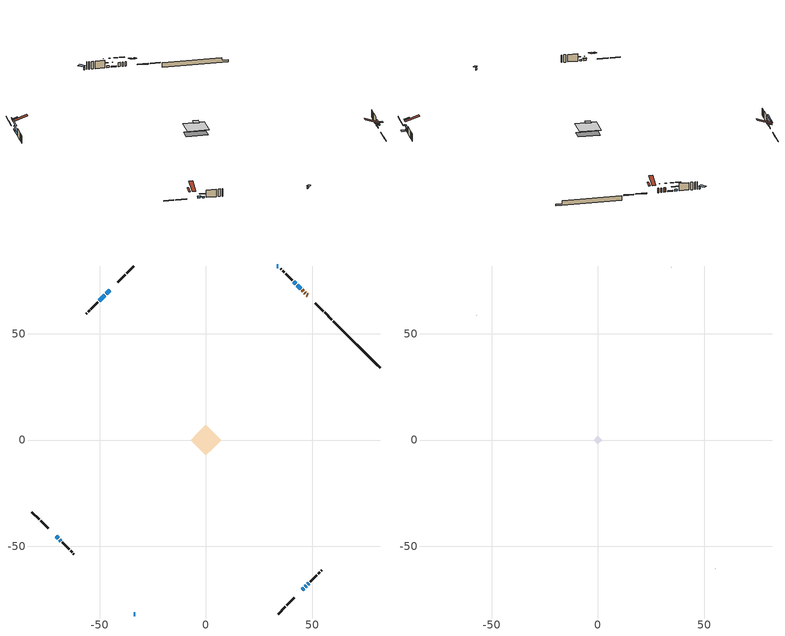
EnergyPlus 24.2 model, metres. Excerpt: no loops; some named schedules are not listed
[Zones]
conditioned space
 floor adiabatic (AdiabaticFloorConstruction): -7.22,0 0,7.22 7.22,0 0,-7.22 z2.19
 floor foundation (Slab1 construction): -5.5,1.76 -1.76,5.5 5.5,-1.76 1.76,-5.5 z-1.23
 wall outside (RimJoist1 construction): 33.88,-81.8 37.3,-78.38 / -81.8,-33.88 -78.38,-37.3 / -33.88,81.8 -37.3,78.38 / 59.16,56.53 55.74,59.95 z0.97:1.27
 wall outside (RimJoist2 construction): 37.96,-77.73 41.59,-74.1 / -77.73,-37.96 -74.1,-41.59 / -37.96,77.73 -41.59,74.1 / 55.08,60.61 51.45,64.24 z0.97:1.27
 wall outside (AdiabaticWallConstruction 1): 47.72,67.97 47.37,68.32 / 46.71,68.98 46.36,69.33 / 45.7,69.99 45.14,70.55 z0.97:3
 wall outside (AdiabaticWallConstruction): 33.89,81.8 33.35,81.8 / -33.89,-81.8 -33.35,-81.8 z0.97:2.06; -70.37,-45.32 -69.51,-46.18 / 42.18,73.51 41.31,74.37 z0.97:1.89; 44.49,71.2 42.83,72.86 / -45.32,70.37 -46.97,68.72 z0.97:1.53; -47.62,68.06 -50.21,65.48 z0.97:2.34; -68.85,-46.83 -68.19,-47.5 z0.97:1.58; 45.32,-70.37 46,-69.69 z0.97:1.68; 46.66,-69.03 47.23,-68.46 z0.97:2.29; 47.89,-67.8 48.29,-67.4 z0.97:1.83
 wall outside (Wall1 construction): 48.94,-66.75 52.18,-63.51 / -67.53,-48.16 -64.3,-51.39 / -50.87,64.82 -54.11,61.58 / 40.66,75.03 37.42,78.27 z0.97:4.63
 wall outside (Wall2 construction): 52.83,-62.85 53.49,-62.2 / -63.64,-52.05 -62.98,-52.71 / -54.76,60.93 -55.42,60.27 / 36.76,78.92 36.11,79.58 z0.97:4.63
 wall outside (Wall3 construction): 54.15,-61.54 54.39,-61.29 / -62.33,-53.36 -62.08,-53.61 / -56.08,59.61 -56.32,59.37 / 35.45,80.24 35.2,80.48 z0.97:4.63
 wall foundation (FoundationWall1 construction): 59.81,55.88,-1.23 59.81,55.88,0.97 79.61,36.08,0.97 79.61,36.08,-0.38 81.8,33.88,-0.38 81.8,33.88,-1.23
 window (WindowConstruction 7): 33.88,81.8 33.35,81.8 z0.97:2.06
 window (WindowConstruction 6): -70.37,-45.32 -69.51,-46.18 z0.97:1.88
 window (WindowConstruction 9): 44.49,71.2 42.83,72.85 z0.97:1.53
 window (WindowConstruction 10): -45.32,70.37 -46.97,68.72 z0.97:1.53
 window (WindowConstruction 8): -33.88,-81.8 -33.35,-81.8 z0.97:2.06
 window (WindowConstruction): -47.62,68.06 -50.21,65.48 z0.97:2.34
 window (WindowConstruction 1): -68.85,-46.84 -68.19,-47.5 z0.97:1.58
 window (WindowConstruction 2): 45.32,-70.37 46,-69.69 z0.97:1.68
 window (WindowConstruction 3): 46.66,-69.03 47.23,-68.46 z0.97:2.29
 window (WindowConstruction 4): 47.89,-67.8 48.28,-67.41 z0.97:1.83
 window (WindowConstruction 5): 42.18,73.51 41.32,74.37 z0.97:1.88
 door (Door): 47.72,67.97 47.37,68.32 z0.97:3
 door (Door 1): 46.71,68.98 46.36,69.33 z0.97:3
 door (Door 2): 45.7,69.99 45.14,70.55 z0.97:3
 ceiling adiabatic (AdiabaticFloorConstruction): 0,-7.22 7.22,0 0,7.22 -7.22,0 z2.19
 roof outside (Roof2 construction): 44.66,-71.03,4.63 39.84,-66.21,6.9 38.57,-67.48,6.9 43.39,-72.3,4.63; -71.03,-44.66,4.63 -66.21,-39.84,6.9 -67.48,-38.57,6.9 -72.3,-43.39,4.63; -44.66,71.03,4.63 -39.84,66.21,6.9 -38.57,67.48,6.9 -43.39,72.3,4.63; 48.38,67.31,4.63 43.56,62.49,6.9 44.83,61.22,6.9 49.65,66.04,4.63
attic - vented
 floor to conditioned space (Floor1 construction Reversed): -1.89,0 0,1.89 1.89,0 0,-1.89 z4.63
 wall outside (Wall4 construction): 55.05,-60.64 55.06,-60.63 / -56.98,58.71 -56.98,58.7 / 34.55,81.14 34.54,81.15 z0.97:4.63
 roof outside (Roof1 construction): 42.73,-72.96,4.63 40.89,-71.11,5.5 40.4,-71.6,5.5 42.25,-73.44,4.63; -72.96,-42.73,4.63 -71.11,-40.89,5.5 -71.6,-40.4,5.5 -73.44,-42.25,4.63; -42.73,72.96,4.63 -40.89,71.11,5.5 -40.4,71.6,5.5 -42.25,73.44,4.63; 50.31,65.38,4.63 48.46,63.54,5.5 48.95,63.05,5.5 50.79,64.9,4.63
shading: 32.74,81.8 34.49,81.8 34.49,84.86 32.74,84.86 z2.67; -69.37,-46.32 -70.51,-45.17 -70.81,-45.47 -69.66,-46.61 z2.09; 40.1,75.59 47.22,68.47 47.51,68.76 40.39,75.88 z5.4; -49.71,65.98 -42.58,73.11 -42.87,73.4 -50,66.28 z5.4; -32.89,-81.8 -34.34,-81.8 -34.34,-83.02 -32.89,-83.02 z2.52; -51.22,64.47 -46.62,69.07 -46.91,69.36 -51.51,64.76 z3.76; -67.19,-48.5 -69.86,-45.83 -70.15,-46.12 -67.48,-48.79 z3; 47,-68.68 44.31,-71.38 44.6,-71.67 47.3,-68.98 z3.1; 48.24,-67.45 45.65,-70.04 45.94,-70.33 48.53,-67.74 z3.71; 48.72,-66.97 47.46,-68.23 49.62,-70.39 50.87,-69.13 z2.44; 40.31,75.38 43.18,72.51 43.47,72.8 40.6,75.67 z3.3
[Building]
Building 1: Terrain=Suburbs
[Site:Location]
Montreal Intl AP_QC: Latitude {deg}=45.47; Longitude {deg}=-73.74; Time Zone {hr}=-5; Elevation {m}=36; Keep Site Location Information=Yes
[Site:GroundTemperature:Shallow]
2.07863, -0.316383, -0.508184, 0.628371, 5.19101, 9.73239, 13.6695, 16.1636, 16.3755, 14.347, 10.5102, 6.10817
[Site:WaterMainsTemperature]
Calculation Method=Schedule; Temperature Schedule=mains temperature schedule
[Material] Roughness=Rough; Thermal Absorptance=0.9
Name | Thickness {m} | Conductivity {W/m-K} | Density {kg/m3} | Specific Heat {J/kg-K} | Solar Absorptance | Visible Absorptance
asphalt or fiberglass shingles | 0.00635 | 0.162714 | 1121.4 | 1465.45 | 0.4 | 0.4
ceiling stud and cavity | 0.1397 | 0.112217 | 65.682 | 1177.47 | 0.7 | 0.7
concrete 4.0 in. | 0.1016 | 1.803125 | 2242.8 | 837.4 | 0.7 | 0.7
concrete 8.0 in. | 0.2032 | 1.803125 | 2242.8 | 837.4 | 0.7 | 0.7
door material | 0.04445 | 0.0451087 | 512.64 | 1214.23 | 0.7 | 0.7
door material 1 | 0.04445 | 0.188738 | 512.64 | 1214.23 | 0.7 | 0.7
exterior vertical ins | 0.0233684 | 0.029427 | 32.04 | 1214.23 | 0.7 | 0.7
floor covering | 0.0127 | 0.0433444 | 54.468 | 1339.84 | 0.6 | 0.6
floor rigid ins; wall rigid ins | 0.512978 | 0.029427 | 32.04 | 1214.23 | 0.7 | 0.7
floor stud and cavity | 0.1397 | 1.75129 | 37.0049 | 1207.88 | 0.7 | 0.7
furniture material conditioned space 1 | 0.1524 | 0.115458 | 640.8 | 1214.23 | 0.6 | 0.6
gypsum board | 0.0127 | 0.160291 | 801 | 837.4 | 0.6 | 0.6
gypsum board 1 | 0.0127 | 0.160291 | 801 | 837.4 | 0.7 | 0.7
osb sheathing 0.5 in. | 0.0127 | 0.115458 | 512.64 | 1214.23 | 0.7 | 0.7
osb sheathing 0.75 in. | 0.01905 | 0.115458 | 512.64 | 1214.23 | 0.7 | 0.7
osb sheathing 2.0 in. | 0.0508 | 0.115458 | 512.64 | 1214.23 | 0.7 | 0.7
rim joist stud and cavity | 0.0508 | 0.0278857 | 125.044 | 1163.47 | 0.6 | 0.6
rim joist stud and cavity 1 | 0.0508 | 0.0294815 | 125.044 | 1163.47 | 0.6 | 0.6
roof stud and cavity | 0.2032 | 0.116473 | 78.34581 | 1123.46 | 0.7 | 0.7
wall stud and cavity | 0.1397 | 0.0940029 | 139.0536 | 1170.24 | 0.7 | 0.7
wall stud and cavity 1 | 0.1397 | 0.0938917 | 139.0536 | 1170.24 | 0.7 | 0.7
wall stud and cavity 2 | 0.1397 | 0.134018 | 139.0536 | 1170.24 | 0.7 | 0.7
wall stud and cavity 3 | 0.0889 | 6.1454 | 50.32683 | 1063.81 | 0.6 | 0.6
wall stud and cavity 4 | 0.0889 | 0.380278 | 52.3479 | 1209.89 | 0.7 | 0.7
wall stud and cavity 5 | 0.0889 | 0.391764 | 83.0341 | 1211.67 | 0.7 | 0.7
wood siding | 0.0254 | 0.102417 | 544.68 | 1172.36 | 0.4 | 0.4
wood siding 1 | 0.00254 | 0.102417 | 544.68 | 1172.36 | 0.4 | 0.4
wood siding 2; wood siding 3; wood siding 4 | 0.0254 | 0.102417 | 544.68 | 1172.36 | 0.7 | 0.7
[WindowMaterial:SimpleGlazingSystem]
Name | U-Factor {W/m2-K} | Solar Heat Gain Coefficient
WindowMaterial | 2.91111 | 0.64
WindowMaterial 1 | 3.03659 | 0.47
WindowMaterial 2 | 3.02808 | 0.49
WindowMaterial 3 | 2.99571 | 0.54
WindowMaterial 4 | 3.04681 | 0.44
WindowMaterial 5 | 2.99685 | 0.54
WindowMaterial 6 | 5.30439 | 0.62
WindowMaterial 7 | 2.98492 | 0.6
WindowMaterial 8 | 3.026374 | 0.48
[Construction]
AdiabaticFloorConstruction: floor stud and cavity, floor rigid ins, osb sheathing 0.75 in., floor covering
AdiabaticWallConstruction: wood siding 3, wall rigid ins, wall stud and cavity 4, gypsum board
AdiabaticWallConstruction 1: wood siding 4, wall rigid ins, wall stud and cavity 4, gypsum board
Door: door material
Door 1; Door 2: door material 1
Floor1 construction Reversed: gypsum board, ceiling stud and cavity
FoundationWall1 construction: concrete 8.0 in., gypsum board 1
furniture construction conditioned space 1: furniture material conditioned space 1
PartitionWallConstruction: gypsum board, wall stud and cavity 5, gypsum board
RimJoist1 construction: wood siding 2, osb sheathing 2.0 in., rim joist stud and cavity
RimJoist2 construction: wood siding 2, osb sheathing 2.0 in., rim joist stud and cavity 1
Roof1 construction: asphalt or fiberglass shingles
Roof2 construction: asphalt or fiberglass shingles, osb sheathing 0.75 in., roof stud and cavity, gypsum board
Slab1 construction: concrete 4.0 in.
Wall1 construction: wood siding, osb sheathing 0.5 in., wall stud and cavity, gypsum board
Wall2 construction: wood siding, osb sheathing 0.5 in., wall stud and cavity 1, gypsum board
Wall3 construction: wood siding, osb sheathing 0.5 in., wall stud and cavity 2, gypsum board
Wall4 construction: wood siding 1, wall stud and cavity 3
WindowConstruction: WindowMaterial
WindowConstruction 1: WindowMaterial 1
WindowConstruction 10; WindowConstruction 9: WindowMaterial 8
WindowConstruction 2: WindowMaterial 2
WindowConstruction 3: WindowMaterial 3
WindowConstruction 4: WindowMaterial 4
WindowConstruction 5; WindowConstruction 6: WindowMaterial 5
WindowConstruction 7: WindowMaterial 6
WindowConstruction 8: WindowMaterial 7
[Zone] Multiplier=1; Part of Total Floor Area=Yes
Name | Volume {m3}
attic - vented | 1.00976
conditioned space | 352.3
[Space]
Name | Zone | Volume {m3}
attic - vented 1 | attic - vented | 1.00976
conditioned space 1 | conditioned space | 352.3
[ZoneInfiltration:EffectiveLeakageArea]
infil attic - vented 1: Zone or Space=attic - vented 1; Schedule=Always On Discrete; Effective Air Leakage Area {cm2}=286.4; Stack Coefficient=0.000314755; Wind Coefficient=1.19869e-05
[ZoneMixing]
whole house fan mix: Zone or Space=attic - vented; Schedule=Always On Continuous; Design Flow Rate Calculation Method=Flow/Zone; Design Flow Rate {m3/s}=0; Source Zone or Space=conditioned space
[SurfaceProperty:ExposedFoundationPerimeter]
Slab1: Exposed Perimeter Calculation Method=TotalExposedPerimeter; Total Exposed Perimeter {m}=31.102
[InternalMass] Zone or ZoneList=conditioned space; Space or SpaceList=conditioned space 1
Name | Construction | Surface Area {m2}
furniture mass conditioned space 1 | furniture construction conditioned space 1 | 63.4
partition wall mass | PartitionWallConstruction | 158.5
[Lights]
interior lighting: Zone or ZoneList or Space or SpaceList=conditioned space 1; Schedule=interior lighting schedule; Design Level Calculation Method=LightingLevel; Lighting Level {W}=343.2; Return Air Fraction=0; Fraction Radiant=0.6; Fraction Visible=0.2; Fraction Replaceable=1
[People]
occupants: Zone or ZoneList or Space or SpaceList=conditioned space 1; Number of People Schedule=occupants schedule; Number of People Calculation Method=People; Number of People=3; Fraction Radiant=0.314171; Sensible Heat Fraction=0.56303; Activity Level Schedule=occupants activity schedule; Carbon Dioxide Generation Rate {m3/s-W}=0; Enable ASHRAE 55 Comfort Warnings=No; Mean Radiant Temperature Calculation Type=EnclosureAveraged
[ElectricEquipment] Zone or ZoneList or Space or SpaceList=conditioned space 1; Design Level Calculation Method=EquipmentLevel
Name | Schedule | Design Level {W} | Fraction Latent | Fraction Radiant | Fraction Lost
clothes dryer | clothes dryer schedule | 140.772 | 0.015 | 0.081 | 0.85
clothes washer | clothes washer schedule | 32.1985 | 0.03 | 0.162 | 0.7
cooking range | cooking range schedule | 215.147 | 0.08 | 0.432 | 0.2
dishwasher | dishwasher schedule | 66.8632 | 0.3 | 0.18 | 0.4
fridge | fridge schedule | 72.9452 | 0 | 0.6 | 0
mech vent bath fan 0 | mech vent bath fan 0 schedule | 50.2 | 0 | 0 | 1
mech vent house fan | mech vent house fan schedule | 0 | 0 | 0 | 1
mech vent house fan cfis | mech vent house fan cfis schedule | 0 | 0 | 0 | 0
mech vent range fan 0 | mech vent range fan 0 schedule | 57 | 0 | 0 | 1
misc plug loads | misc plug loads schedule | 494.7 | 0.045 | 0.513 | 0.1
whole house fan | Always On Discrete | 0 | 0 | 0 | 1
[OtherEquipment] Zone or ZoneList or Space or SpaceList=conditioned space 1; Design Level Calculation Method=EquipmentLevel
Name | Fuel Type | Schedule | Design Level {W} | Fraction Latent | Fraction Radiant | Fraction Lost
clothes dryer 1 | Electricity | clothes dryer schedule | 0 | 0.015 | 0.081 | 0.85
cooking range 1 | Electricity | cooking range schedule | 0 | 0.08 | 0.432 | 0.2
general water use latent | None | general water use schedule | 62.594 | 1 | 0 | 0
general water use sensible | None | general water use schedule | -61.6891 | 0 | 0.6 | 0
mech vent house fan latent load | None | Always On Discrete | 0 | 1 | 0 | 0
mech vent house fan sensible load | None | Always On Discrete | 0 | 0 | 0 | 0
water heater energy adjustment1 | Electricity | Always On Discrete | 0.01 | 0 | 0 | 1
[ZoneInfiltration:DesignFlowRate] Zone or ZoneList or Space or SpaceList=conditioned space 1; Schedule=Always On Discrete; Design Flow Rate Calculation Method=Flow/Zone; Design Flow Rate {m3/s}=0
infil flow; natural vent flow; whole house fan flow
[ZoneControl:Thermostat]
conditioned space Thermostat: Zone or ZoneList=conditioned space; Control Type Schedule=conditioned space Thermostat Schedule; Control 1=conditioned space temperature setpoint; Temperature Difference Between Cutout And Setpoint {deltaC}=0
[ThermostatSetpoint:DualSetpoint]
conditioned space temperature setpoint: Heating Setpoint Temperature Schedule=heating setpoint; Cooling Setpoint Temperature Schedule=cooling setpoint
[Zone equipment]
conditioned space: electric baseboard
[Foundation:Kiva]
Foundation Kiva 1: Initial Indoor Air Temperature {C}=18; Wall Height Above Grade {m}=0.969996; Wall Depth Below Slab {m}=0.2032; Custom Block Material Name 1=exterior vertical ins; Custom Block Depth 1 {m}=2.19999; Custom Block X Position 1 {m}=0.2159; Custom Block Z Position 1 {m}=0
[Foundation:Kiva:Settings]
Soil Conductivity {W/m-K}=0.849921; Soil Density {kg/m3}=1842.3; Soil Specific Heat {J/kg-K}=418.7; Ground Solar Absorptivity=0.9; Ground Thermal Absorptivity=0.9; Ground Surface Roughness {m}=0.03; Far-Field Width {m}=40; Deep-Ground Boundary Condition=ZeroFlux; Deep-Ground Depth {m}=40; Minimum Cell Dimension {m}=0.2; Maximum Cell Growth Coefficient=3; Simulation Timestep=Timestep
[Exterior:Lights]
exterior lighting: Schedule=exterior lighting schedule; Design Level {W}=75.6
[EnergyManagementSystem:Sensor] Output:Variable or Output:Meter Index Key=conditioned space
Name | Output:Variable or Output:Meter
conditioned_space_clg_unmet_s | Zone Cooling Setpoint Not Met Time
conditioned_space_htg_unmet_s | Zone Heating Setpoint Not Met Time
fridge_tin_s; tin_s; tin_s_1 | Zone Mean Air Temperature
tout_s | Zone Outdoor Air Drybulb Temperature
win_s | Zone Air Humidity Ratio
[Schedule:Constant]
Name | Hourly Value
Always On Continuous; mech vent house fan schedule; mech vent house fan cfis schedule; Always On Discrete | 1
occupants activity schedule | 117.228
fridge schedule | 0
[Schedule:Week:Daily]
interior lighting schedule Week Rule - Jan1-Jan27: interior lighting schedule day, interior lighting schedule day, interior lighting schedule day, interior lighting schedule day, interior lighting schedule day, interior lighting schedule day, interior lighting schedule day, interior lighting schedule default day, interior lighting schedule default day, interior lighting schedule default day, interior lighting schedule default day, interior lighting schedule default day
interior lighting schedule Week Rule - Jan28-Feb3: interior lighting schedule day, interior lighting schedule day, interior lighting schedule day, interior lighting schedule day, interior lighting schedule day 1, interior lighting schedule day 1, interior lighting schedule day 1, interior lighting schedule default day, interior lighting schedule default day, interior lighting schedule default day, interior lighting schedule default day, interior lighting schedule default day
interior lighting schedule Week Rule - Feb4-Feb24: interior lighting schedule day 1, interior lighting schedule day 1, interior lighting schedule day 1, interior lighting schedule day 1, interior lighting schedule day 1, interior lighting schedule day 1, interior lighting schedule day 1, interior lighting schedule default day, interior lighting schedule default day, interior lighting schedule default day, interior lighting schedule default day, interior lighting schedule default day
interior lighting schedule Week Rule - Feb25-Mar3: interior lighting schedule day 1, interior lighting schedule day 1, interior lighting schedule day 1, interior lighting schedule day 1, interior lighting schedule day 2, interior lighting schedule day 2, interior lighting schedule day 2, interior lighting schedule default day, interior lighting schedule default day, interior lighting schedule default day, interior lighting schedule default day, interior lighting schedule default day
interior lighting schedule Week Rule - Mar4-Mar31: interior lighting schedule day 2, interior lighting schedule day 2, interior lighting schedule day 2, interior lighting schedule day 2, interior lighting schedule day 2, interior lighting schedule day 2, interior lighting schedule day 2, interior lighting schedule default day, interior lighting schedule default day, interior lighting schedule default day, interior lighting schedule default day, interior lighting schedule default day
interior lighting schedule Week Rule - Apr1-Apr28: interior lighting schedule day 3, interior lighting schedule day 3, interior lighting schedule day 3, interior lighting schedule day 3, interior lighting schedule day 3, interior lighting schedule day 3, interior lighting schedule day 3, interior lighting schedule default day, interior lighting schedule default day, interior lighting schedule default day, interior lighting schedule default day, interior lighting schedule default day
interior lighting schedule Week Rule - Apr29-May5: interior lighting schedule day 3, interior lighting schedule day 3, interior lighting schedule day 4, interior lighting schedule day 4, interior lighting schedule day 4, interior lighting schedule day 4, interior lighting schedule day 4, interior lighting schedule default day, interior lighting schedule default day, interior lighting schedule default day, interior lighting schedule default day, interior lighting schedule default day
interior lighting schedule Week Rule - May6-May26: interior lighting schedule day 4, interior lighting schedule day 4, interior lighting schedule day 4, interior lighting schedule day 4, interior lighting schedule day 4, interior lighting schedule day 4, interior lighting schedule day 4, interior lighting schedule default day, interior lighting schedule default day, interior lighting schedule default day, interior lighting schedule default day, interior lighting schedule default day
interior lighting schedule Week Rule - May27-Jun2: interior lighting schedule day 4, interior lighting schedule day 4, interior lighting schedule day 4, interior lighting schedule day 4, interior lighting schedule day 4, interior lighting schedule day 5, interior lighting schedule day 5, interior lighting schedule default day, interior lighting schedule default day, interior lighting schedule default day, interior lighting schedule default day, interior lighting schedule default day
interior lighting schedule Week Rule - Jun3-Jun30: interior lighting schedule day 5, interior lighting schedule day 5, interior lighting schedule day 5, interior lighting schedule day 5, interior lighting schedule day 5, interior lighting schedule day 5, interior lighting schedule day 5, interior lighting schedule default day, interior lighting schedule default day, interior lighting schedule default day, interior lighting schedule default day, interior lighting schedule default day
interior lighting schedule Week Rule - Jul1-Jul28: interior lighting schedule day 6, interior lighting schedule day 6, interior lighting schedule day 6, interior lighting schedule day 6, interior lighting schedule day 6, interior lighting schedule day 6, interior lighting schedule day 6, interior lighting schedule default day, interior lighting schedule default day, interior lighting schedule default day, interior lighting schedule default day, interior lighting schedule default day
interior lighting schedule Week Rule - Jul29-Aug4: interior lighting schedule day 6, interior lighting schedule day 6, interior lighting schedule day 6, interior lighting schedule day 7, interior lighting schedule day 7, interior lighting schedule day 7, interior lighting schedule day 7, interior lighting schedule default day, interior lighting schedule default day, interior lighting schedule default day, interior lighting schedule default day, interior lighting schedule default day
interior lighting schedule Week Rule - Aug5-Aug25: interior lighting schedule day 7, interior lighting schedule day 7, interior lighting schedule day 7, interior lighting schedule day 7, interior lighting schedule day 7, interior lighting schedule day 7, interior lighting schedule day 7, interior lighting schedule default day, interior lighting schedule default day, interior lighting schedule default day, interior lighting schedule default day, interior lighting schedule default day
interior lighting schedule Week Rule - Aug26-Sep1: interior lighting schedule day 7, interior lighting schedule day 7, interior lighting schedule day 7, interior lighting schedule day 7, interior lighting schedule day 7, interior lighting schedule day 7, interior lighting schedule day 8, interior lighting schedule default day, interior lighting schedule default day, interior lighting schedule default day, interior lighting schedule default day, interior lighting schedule default day
interior lighting schedule Week Rule - Sep2-Sep29: interior lighting schedule day 8, interior lighting schedule day 8, interior lighting schedule day 8, interior lighting schedule day 8, interior lighting schedule day 8, interior lighting schedule day 8, interior lighting schedule day 8, interior lighting schedule default day, interior lighting schedule default day, interior lighting schedule default day, interior lighting schedule default day, interior lighting schedule default day
interior lighting schedule Week Rule - Sep30-Oct6: interior lighting schedule day 8, interior lighting schedule day 9, interior lighting schedule day 9, interior lighting schedule day 9, interior lighting schedule day 9, interior lighting schedule day 9, interior lighting schedule day 9, interior lighting schedule default day, interior lighting schedule default day, interior lighting schedule default day, interior lighting schedule default day, interior lighting schedule default day
interior lighting schedule Week Rule - Oct7-Oct27: interior lighting schedule day 9, interior lighting schedule day 9, interior lighting schedule day 9, interior lighting schedule day 9, interior lighting schedule day 9, interior lighting schedule day 9, interior lighting schedule day 9, interior lighting schedule default day, interior lighting schedule default day, interior lighting schedule default day, interior lighting schedule default day, interior lighting schedule default day
interior lighting schedule Week Rule - Oct28-Nov3: interior lighting schedule day 9, interior lighting schedule day 9, interior lighting schedule day 9, interior lighting schedule day 9, interior lighting schedule day 10, interior lighting schedule day 10, interior lighting schedule day 10, interior lighting schedule default day, interior lighting schedule default day, interior lighting schedule default day, interior lighting schedule default day, interior lighting schedule default day
interior lighting schedule Week Rule - Nov4-Nov24: interior lighting schedule day 10, interior lighting schedule day 10, interior lighting schedule day 10, interior lighting schedule day 10, interior lighting schedule day 10, interior lighting schedule day 10, interior lighting schedule day 10, interior lighting schedule default day, interior lighting schedule default day, interior lighting schedule default day, interior lighting schedule default day, interior lighting schedule default day
interior lighting schedule Week Rule - Nov25-Dec1: interior lighting schedule day 10, interior lighting schedule day 10, interior lighting schedule day 10, interior lighting schedule day 10, interior lighting schedule day 10, interior lighting schedule day 10, interior lighting schedule day 11, interior lighting schedule default day, interior lighting schedule default day, interior lighting schedule default day, interior lighting schedule default day, interior lighting schedule default day
interior lighting schedule Week Rule - Dec2-Dec31: interior lighting schedule day 11, interior lighting schedule day 11, interior lighting schedule day 11, interior lighting schedule day 11, interior lighting schedule day 11, interior lighting schedule day 11, interior lighting schedule day 11, interior lighting schedule default day, interior lighting schedule default day, interior lighting schedule default day, interior lighting schedule default day, interior lighting schedule default day
occupants schedule Week Rule - Jan1-Dec31: occupants schedule day, occupants schedule day, occupants schedule day, occupants schedule day, occupants schedule day, occupants schedule day, occupants schedule day, occupants schedule default day, occupants schedule default day, occupants schedule default day, occupants schedule default day, occupants schedule default day
clothes dryer schedule Week Rule - Jan1-Dec31: clothes dryer schedule day, clothes dryer schedule day, clothes dryer schedule day, clothes dryer schedule day, clothes dryer schedule day, clothes dryer schedule day, clothes dryer schedule day, clothes dryer schedule default day, clothes dryer schedule default day, clothes dryer schedule default day, clothes dryer schedule default day, clothes dryer schedule default day
clothes washer schedule Week Rule - Jan1-Dec31: clothes washer schedule day, clothes washer schedule day, clothes washer schedule day, clothes washer schedule day, clothes washer schedule day, clothes washer schedule day, clothes washer schedule day, clothes washer schedule default day, clothes washer schedule default day, clothes washer schedule default day, clothes washer schedule default day, clothes washer schedule default day
cooking range schedule Week Rule - Jan1-Dec31: cooking range schedule day, cooking range schedule day, cooking range schedule day, cooking range schedule day, cooking range schedule day, cooking range schedule day, cooking range schedule day, cooking range schedule default day, cooking range schedule default day, cooking range schedule default day, cooking range schedule default day, cooking range schedule default day
dishwasher schedule Week Rule - Jan1-Dec31: dishwasher schedule day, dishwasher schedule day, dishwasher schedule day, dishwasher schedule day, dishwasher schedule day, dishwasher schedule day, dishwasher schedule day, dishwasher schedule default day, dishwasher schedule default day, dishwasher schedule default day, dishwasher schedule default day, dishwasher schedule default day
mech vent bath fan 0 schedule Week Rule - Jan1-Dec31: mech vent bath fan 0 schedule day, mech vent bath fan 0 schedule day, mech vent bath fan 0 schedule day, mech vent bath fan 0 schedule day, mech vent bath fan 0 schedule day, mech vent bath fan 0 schedule day, mech vent bath fan 0 schedule day, mech vent bath fan 0 schedule default day, mech vent bath fan 0 schedule default day, mech vent bath fan 0 schedule default day, mech vent bath fan 0 schedule default day, mech vent bath fan 0 schedule default day
mech vent range fan 0 schedule Week Rule - Jan1-Dec31: mech vent range fan 0 schedule day, mech vent range fan 0 schedule day, mech vent range fan 0 schedule day, mech vent range fan 0 schedule day, mech vent range fan 0 schedule day, mech vent range fan 0 schedule day, mech vent range fan 0 schedule day, mech vent range fan 0 schedule default day, mech vent range fan 0 schedule default day, mech vent range fan 0 schedule default day, mech vent range fan 0 schedule default day, mech vent range fan 0 schedule default day
misc plug loads schedule Week Rule - Jan1-Dec31: misc plug loads schedule day, misc plug loads schedule day, misc plug loads schedule day, misc plug loads schedule day, misc plug loads schedule day, misc plug loads schedule day, misc plug loads schedule day, misc plug loads schedule default day, misc plug loads schedule default day, misc plug loads schedule default day, misc plug loads schedule default day, misc plug loads schedule default day
general water use schedule Week Rule - Jan1-Dec31: general water use schedule day, general water use schedule day, general water use schedule day, general water use schedule day, general water use schedule day, general water use schedule day, general water use schedule day, general water use schedule default day, general water use schedule default day, general water use schedule default day, general water use schedule default day, general water use schedule default day
exterior lighting schedule Week Rule - Jan1-Jan27: exterior lighting schedule day, exterior lighting schedule day, exterior lighting schedule day, exterior lighting schedule day, exterior lighting schedule day, exterior lighting schedule day, exterior lighting schedule day, exterior lighting schedule default day, exterior lighting schedule default day, exterior lighting schedule default day, exterior lighting schedule default day, exterior lighting schedule default day
exterior lighting schedule Week Rule - Jan28-Feb3: exterior lighting schedule day, exterior lighting schedule day, exterior lighting schedule day, exterior lighting schedule day, exterior lighting schedule day 1, exterior lighting schedule day 1, exterior lighting schedule day 1, exterior lighting schedule default day, exterior lighting schedule default day, exterior lighting schedule default day, exterior lighting schedule default day, exterior lighting schedule default day
exterior lighting schedule Week Rule - Feb4-Feb24: exterior lighting schedule day 1, exterior lighting schedule day 1, exterior lighting schedule day 1, exterior lighting schedule day 1, exterior lighting schedule day 1, exterior lighting schedule day 1, exterior lighting schedule day 1, exterior lighting schedule default day, exterior lighting schedule default day, exterior lighting schedule default day, exterior lighting schedule default day, exterior lighting schedule default day
exterior lighting schedule Week Rule - Feb25-Mar3: exterior lighting schedule day 1, exterior lighting schedule day 1, exterior lighting schedule day 1, exterior lighting schedule day 1, exterior lighting schedule day 2, exterior lighting schedule day 2, exterior lighting schedule day 2, exterior lighting schedule default day, exterior lighting schedule default day, exterior lighting schedule default day, exterior lighting schedule default day, exterior lighting schedule default day
exterior lighting schedule Week Rule - Mar4-Mar31: exterior lighting schedule day 2, exterior lighting schedule day 2, exterior lighting schedule day 2, exterior lighting schedule day 2, exterior lighting schedule day 2, exterior lighting schedule day 2, exterior lighting schedule day 2, exterior lighting schedule default day, exterior lighting schedule default day, exterior lighting schedule default day, exterior lighting schedule default day, exterior lighting schedule default day
exterior lighting schedule Week Rule - Apr1-Apr28: exterior lighting schedule day 3, exterior lighting schedule day 3, exterior lighting schedule day 3, exterior lighting schedule day 3, exterior lighting schedule day 3, exterior lighting schedule day 3, exterior lighting schedule day 3, exterior lighting schedule default day, exterior lighting schedule default day, exterior lighting schedule default day, exterior lighting schedule default day, exterior lighting schedule default day
exterior lighting schedule Week Rule - Apr29-May5: exterior lighting schedule day 3, exterior lighting schedule day 3, exterior lighting schedule day 4, exterior lighting schedule day 4, exterior lighting schedule day 4, exterior lighting schedule day 4, exterior lighting schedule day 4, exterior lighting schedule default day, exterior lighting schedule default day, exterior lighting schedule default day, exterior lighting schedule default day, exterior lighting schedule default day
exterior lighting schedule Week Rule - May6-May26: exterior lighting schedule day 4, exterior lighting schedule day 4, exterior lighting schedule day 4, exterior lighting schedule day 4, exterior lighting schedule day 4, exterior lighting schedule day 4, exterior lighting schedule day 4, exterior lighting schedule default day, exterior lighting schedule default day, exterior lighting schedule default day, exterior lighting schedule default day, exterior lighting schedule default day
exterior lighting schedule Week Rule - May27-Jun2: exterior lighting schedule day 4, exterior lighting schedule day 4, exterior lighting schedule day 4, exterior lighting schedule day 4, exterior lighting schedule day 4, exterior lighting schedule day 5, exterior lighting schedule day 5, exterior lighting schedule default day, exterior lighting schedule default day, exterior lighting schedule default day, exterior lighting schedule default day, exterior lighting schedule default day
exterior lighting schedule Week Rule - Jun3-Jun30: exterior lighting schedule day 5, exterior lighting schedule day 5, exterior lighting schedule day 5, exterior lighting schedule day 5, exterior lighting schedule day 5, exterior lighting schedule day 5, exterior lighting schedule day 5, exterior lighting schedule default day, exterior lighting schedule default day, exterior lighting schedule default day, exterior lighting schedule default day, exterior lighting schedule default day
exterior lighting schedule Week Rule - Jul1-Jul28: exterior lighting schedule day 6, exterior lighting schedule day 6, exterior lighting schedule day 6, exterior lighting schedule day 6, exterior lighting schedule day 6, exterior lighting schedule day 6, exterior lighting schedule day 6, exterior lighting schedule default day, exterior lighting schedule default day, exterior lighting schedule default day, exterior lighting schedule default day, exterior lighting schedule default day
exterior lighting schedule Week Rule - Jul29-Aug4: exterior lighting schedule day 6, exterior lighting schedule day 6, exterior lighting schedule day 6, exterior lighting schedule day 7, exterior lighting schedule day 7, exterior lighting schedule day 7, exterior lighting schedule day 7, exterior lighting schedule default day, exterior lighting schedule default day, exterior lighting schedule default day, exterior lighting schedule default day, exterior lighting schedule default day
[Schedule:Year]
interior lighting schedule: interior lighting schedule Week Rule - Jan1-Jan27, 1, 1, 1, 27, interior lighting schedule Week Rule - Jan28-Feb3, 1, 28, 2, 3, interior lighting schedule Week Rule - Feb4-Feb24, 2, 4, 2, 24, interior lighting schedule Week Rule - Feb25-Mar3, 2, 25, 3, 3, interior lighting schedule Week Rule - Mar4-Mar31, 3, 4, 3, 31, interior lighting schedule Week Rule - Apr1-Apr28, 4, 1, 4, 28, interior lighting schedule Week Rule - Apr29-May5, 4, 29, 5, 5, interior lighting schedule Week Rule - May6-May26, 5, 6, 5, 26, interior lighting schedule Week Rule - May27-Jun2, 5, 27, 6, 2, interior lighting schedule Week Rule - Jun3-Jun30, 6, 3, 6, 30, interior lighting schedule Week Rule - Jul1-Jul28, 7, 1, 7, 28, interior lighting schedule Week Rule - Jul29-Aug4, 7, 29, 8, 4, interior lighting schedule Week Rule - Aug5-Aug25, 8, 5, 8, 25, interior lighting schedule Week Rule - Aug26-Sep1, 8, 26, 9, 1, interior lighting schedule Week Rule - Sep2-Sep29, 9, 2, 9, 29, interior lighting schedule Week Rule - Sep30-Oct6, 9, 30, 10, 6, interior lighting schedule Week Rule - Oct7-Oct27, 10, 7, 10, 27, interior lighting schedule Week Rule - Oct28-Nov3, 10, 28, 11, 3, interior lighting schedule Week Rule - Nov4-Nov24, 11, 4, 11, 24, interior lighting schedule Week Rule - Nov25-Dec1, 11, 25, 12, 1, interior lighting schedule Week Rule - Dec2-Dec31, 12, 2, 12, 31
occupants schedule: occupants schedule Week Rule - Jan1-Dec31, 1, 1, 12, 31
clothes dryer schedule: clothes dryer schedule Week Rule - Jan1-Dec31, 1, 1, 12, 31
clothes washer schedule: clothes washer schedule Week Rule - Jan1-Dec31, 1, 1, 12, 31
cooking range schedule: cooking range schedule Week Rule - Jan1-Dec31, 1, 1, 12, 31
dishwasher schedule: dishwasher schedule Week Rule - Jan1-Dec31, 1, 1, 12, 31
mech vent bath fan 0 schedule: mech vent bath fan 0 schedule Week Rule - Jan1-Dec31, 1, 1, 12, 31
mech vent range fan 0 schedule: mech vent range fan 0 schedule Week Rule - Jan1-Dec31, 1, 1, 12, 31
misc plug loads schedule: misc plug loads schedule Week Rule - Jan1-Dec31, 1, 1, 12, 31
general water use schedule: general water use schedule Week Rule - Jan1-Dec31, 1, 1, 12, 31
exterior lighting schedule: exterior lighting schedule Week Rule - Jan1-Jan27, 1, 1, 1, 27, exterior lighting schedule Week Rule - Jan28-Feb3, 1, 28, 2, 3, exterior lighting schedule Week Rule - Feb4-Feb24, 2, 4, 2, 24, exterior lighting schedule Week Rule - Feb25-Mar3, 2, 25, 3, 3, exterior lighting schedule Week Rule - Mar4-Mar31, 3, 4, 3, 31, exterior lighting schedule Week Rule - Apr1-Apr28, 4, 1, 4, 28, exterior lighting schedule Week Rule - Apr29-May5, 4, 29, 5, 5, exterior lighting schedule Week Rule - May6-May26, 5, 6, 5, 26, exterior lighting schedule Week Rule - May27-Jun2, 5, 27, 6, 2, exterior lighting schedule Week Rule - Jun3-Jun30, 6, 3, 6, 30, exterior lighting schedule Week Rule - Jul1-Jul28, 7, 1, 7, 28, exterior lighting schedule Week Rule - Jul29-Aug4, 7, 29, 8, 4, exterior lighting schedule Week Rule - Aug5-Aug25, 8, 5, 8, 25, exterior lighting schedule Week Rule - Aug26-Sep1, 8, 26, 9, 1, exterior lighting schedule Week Rule - Sep2-Sep29, 9, 2, 9, 29, exterior lighting schedule Week Rule - Sep30-Oct6, 9, 30, 10, 6, exterior lighting schedule Week Rule - Oct7-Oct27, 10, 7, 10, 27, exterior lighting schedule Week Rule - Oct28-Nov3, 10, 28, 11, 3, exterior lighting schedule Week Rule - Nov4-Nov24, 11, 4, 11, 24, exterior lighting schedule Week Rule - Nov25-Dec1, 11, 25, 12, 1, exterior lighting schedule Week Rule - Dec2-Dec31, 12, 2, 12, 31
[Schedule:Compact]
conditioned space Thermostat Schedule: Through: 12/31, For: AllDays, Until: 24:00, 4
mains temperature schedule: Through: 01/01, For: AllDays, Until: 24:00, 6.56833, Through: 01/02, For: AllDays, Until: 24:00, 6.48722, Through: 01/03, For: AllDays, Until: 24:00, 6.40722, Through: 01/04, For: AllDays, Until: 24:00, 6.32889, Through: 01/05, For: AllDays, Until: 24:00, 6.25167, Through: 01/06, For: AllDays, Until: 24:00, 6.17611, Through: 01/07, For: AllDays, Until: 24:00, 6.10222, Through: 01/08, For: AllDays, Until: 24:00, 6.02944, Through: 01/09, For: AllDays, Until: 24:00, 5.95833, Through: 01/10, For: AllDays, Until: 24:00, 5.88889, Through: 01/11, For: AllDays, Until: 24:00, 5.82056, Through: 01/12, For: AllDays, Until: 24:00, 5.75444, Through: 01/13, For: AllDays, Until: 24:00, 5.68944, Through: 01/14, For: AllDays, Until: 24:00, 5.62611, Through: 01/15, For: AllDays, Until: 24:00, 5.56444, Through: 01/16, For: AllDays, Until: 24:00, 5.50444, Through: 01/17, For: AllDays, Until: 24:00, 5.44611, Through: 01/18, For: AllDays, Until: 24:00, 5.38944, Through: 01/19, For: AllDays, Until: 24:00, 5.33389, Through: 01/20, For: AllDays, Until: 24:00, 5.28111, Through: 01/21, For: AllDays, Until: 24:00, 5.22944, Through: 01/22, For: AllDays, Until: 24:00, 5.17944, Through: 01/23, For: AllDays, Until: 24:00, 5.13111, Through: 01/24, For: AllDays, Until: 24:00, 5.085, Through: 01/25, For: AllDays, Until: 24:00, 5.04056, Through: 01/26, For: AllDays, Until: 24:00, 4.99778, Through: 01/27, For: AllDays, Until: 24:00, 4.95667, Through: 01/28, For: AllDays, Until: 24:00, 4.91778, Through: 01/29, For: AllDays, Until: 24:00, 4.88056, Through: 01/30, For: AllDays, Until: 24:00, 4.845, Through: 01/31, For: AllDays, Until: 24:00, 4.81167, Through: 02/01, For: AllDays, Until: 24:00, 4.77944, Through: 02/02, For: AllDays, Until: 24:00, 4.75, Through: 02/03, For: AllDays, Until: 24:00, 4.72167, Through: 02/04, For: AllDays, Until: 24:00, 4.69611, Through: 02/05, For: AllDays, Until: 24:00, 4.67167, Through: 02/06, For: AllDays, Until: 24:00, 4.64944, Through: 02/07, For: AllDays, Until: 24:00, 4.62889, Through: 02/08, For: AllDays, Until: 24:00, 4.61056, Through: 02/09, For: AllDays, Until: 24:00, 4.59389, Through: 02/10, For: AllDays, Until: 24:00, 4.57944, Through: 02/11, For: AllDays, Until: 24:00, 4.56667, Through: 02/12, For: AllDays, Until: 24:00, 4.55611, Through: 02/13, For: AllDays, Until: 24:00, 4.54722, Through: 02/14, For: AllDays, Until: 24:00, 4.54056, Through: 02/15, For: AllDays, Until: 24:00, 4.53556, Through: 02/16, For: AllDays, Until: 24:00, 4.53278, Through: 02/17, For: AllDays, Until: 24:00, 4.53167, Through: 02/18, For: AllDays, Until: 24:00, 4.53278, Through: 02/19, For: AllDays, Until: 24:00, 4.53556, Through: 02/20, For: AllDays, Until: 24:00, 4.54056, Through: 02/21, For: AllDays, Until: 24:00, 4.54722, Through: 02/22, For: AllDays, Until: 24:00, 4.55611, Through: 02/23, For: AllDays, Until: 24:00, 4.56667, Through: 02/24, For: AllDays, Until: 24:00, 4.57944, Through: 02/25, For: AllDays, Until: 24:00, 4.59389, Through: 02/26, For: AllDays, Until: 24:00, 4.61056, Through: 02/27, For: AllDays, Until: 24:00, 4.62889, Through: 02/28, For: AllDays, Until: 24:00, 4.64889, Through: 03/01, For: AllDays, Until: 24:00, 4.67111, Through: 03/02, For: AllDays, Until: 24:00, 4.69556, Through: 03/03, For: AllDays, Until: 24:00, 4.72167, Through: 03/04, For: AllDays, Until: 24:00, 4.74944, Through: 03/05, For: AllDays, Until: 24:00, 4.77944, Through: 03/06, For: AllDays, Until: 24:00, 4.81111, Through: 03/07, For: AllDays, Until: 24:00, 4.84444, Through: 03/08, For: AllDays, Until: 24:00, 4.88, Through: 03/09, For: AllDays, Until: 24:00, 4.91722, Through: 03/10, For: AllDays, Until: 24:00, 4.95611, Through: 03/11, For: AllDays, Until: 24:00, 4.99722, Through: 03/12, For: AllDays, Until: 24:00, 5.04, Through: 03/13, For: AllDays, Until: 24:00, 5.08444, Through: 03/14, For: AllDays, Until: 24:00, 5.13056, Through: 03/15, For: AllDays, Until: 24:00, 5.17889, Through: 03/16, For: AllDays, Until: 24:00, 5.22833, Through: 03/17, For: AllDays, Until: 24:00, 5.28, Through: 03/18, For: AllDays, Until: 24:00, 5.33333, Through: 03/19, For: AllDays, Until: 24:00, 5.38833, Through: 03/20, For: AllDays, Until: 24:00, 5.445, Through: 03/21, For: AllDays, Until: 24:00, 5.50333, Through: 03/22, For: AllDays, Until: 24:00, 5.56333, Through: 03/23, For: AllDays, Until: 24:00, 5.625, Through: 03/24, For: AllDays, Until: 24:00, 5.68833, Through: 03/25, For: AllDays, Until: 24:00, 5.75333, Through: 03/26, For: AllDays, Until: 24:00, 5.81944, Through: 03/27, For: AllDays, Until: 24:00, 5.88778, Through: 03/28, For: AllDays, Until: 24:00, 5.95722, Through: 03/29, For: AllDays, Until: 24:00, 6.02833, Through: 03/30, For: AllDays, Until: 24:00, 6.10111, Through: 03/31, For: AllDays, Until: 24:00, 6.175, Through: 04/01, For: AllDays, Until: 24:00, 6.25056, Through: 04/02, For: AllDays, Until: 24:00, 6.32778, Through: 04/03, For: AllDays, Until: 24:00, 6.40611, Through: 04/04, For: AllDays, Until: 24:00, 6.48556, Through: 04/05, For: AllDays, Until: 24:00, 6.56722, Through: 04/06, For: AllDays, Until: 24:00, 6.64944, Through: 04/07, For: AllDays, Until: 24:00, 6.73333, Through: 04/08, For: AllDays, Until: 24:00, 6.81833, Through: 04/09, For: AllDays, Until: 24:00, 6.905, Through: 04/10, For: AllDays, Until: 24:00, 6.99278, Through: 04/11, For: AllDays, Until: 24:00, 7.08111, Through: 04/12, For: AllDays, Until: 24:00, 7.17167, Through: 04/13, For: AllDays, Until: 24:00, 7.26278, Through: 04/14, For: AllDays, Until: 24:00, 7.355, Through: 04/15, For: AllDays, Until: 24:00, 7.44833, Through: 04/16, For: AllDays, Until: 24:00, 7.54278, Through: 04/17, For: AllDays, Until: 24:00, 7.63889, Through: 04/18, For: AllDays, Until: 24:00, 7.735, Through: 04/19, For: AllDays, Until: 24:00, 7.83278, Through: 04/20, For: AllDays, Until: 24:00, 7.93167, Through: 04/21, For: AllDays, Until: 24:00, 8.03111, Through: 04/22, For: AllDays, Until: 24:00, 8.13167, Through: 04/23, For: AllDays, Until: 24:00, 8.23278, Through: 04/24, For: AllDays, Until: 24:00, 8.335, Through: 04/25, For: AllDays, Until: 24:00, 8.43778, Through: 04/26, For: AllDays, Until: 24:00, 8.54167, Through: 04/27, For: AllDays, Until: 24:00, 8.64611, Through: 04/28, For: AllDays, Until: 24:00, 8.75167, Through: 04/29, For: AllDays, Until: 24:00, 8.85778, Through: 04/30, For: AllDays, Until: 24:00, 8.96444, Through: 05/01, For: AllDays, Until: 24:00, 9.07167, Through: 05/02, For: AllDays, Until: 24:00, 9.17944, Through: 05/03, For: AllDays, Until: 24:00, 9.28778, Through: 05/04, For: AllDays, Until: 24:00, 9.39667, Through: 05/05, For: AllDays, Until: 24:00, 9.50667, Through: 05/06, For: AllDays, Until: 24:00, 9.61667, Through: 05/07, For: AllDays, Until: 24:00, 9.72667, Through: 05/08, For: AllDays, Until: 24:00, 9.83778, Through: 05/09, For: AllDays, Until: 24:00, 9.94889, Through: 05/10, For: AllDays, Until: 24:00, 10.0606, Through: 05/11, For: AllDays, Until: 24:00, 10.1722, Through: 05/12, For: AllDays, Until: 24:00, 10.2844, Through: 05/13, For: AllDays, Until: 24:00, 10.3967, Through: 05/14, For: AllDays, Until: 24:00, 10.5094, Through: 05/15, For: AllDays, Until: 24:00, 10.6222, Through: 05/16, For: AllDays, Until: 24:00, 10.735, Through: 05/17, For: AllDays, Until: 24:00, 10.8478, Through: 05/18, For: AllDays, Until: 24:00, 10.9611, Through: 05/19, For: AllDays, Until: 24:00, 11.0744, Through: 05/20, For: AllDays, Until: 24:00, 11.1872, Through: 05/21, For: AllDays, Until: 24:00, 11.3006, Through: 05/22, For: AllDays, Until: 24:00, 11.4133, Through: 05/23, For: AllDays, Until: 24:00, 11.5267, Through: 05/24, For: AllDays, Until: 24:00, 11.6394, Through: 05/25, For: AllDays, Until: 24:00, 11.7522, Through: 05/26, For: AllDays, Until: 24:00, 11.8644, Through: 05/27, For: AllDays, Until: 24:00, 11.9767, Through: 05/28, For: AllDays, Until: 24:00, 12.0889, Through: 05/29, For: AllDays, Until: 24:00, 12.2006, Through: 05/30, For: AllDays, Until: 24:00, 12.3122, Through: 05/31, For: AllDays, Until: 24:00, 12.4228, Through: 06/01, For: AllDays, Until: 24:00, 12.5339, Through: 06/02, For: AllDays, Until: 24:00, 12.6439, Through: 06/03, For: AllDays, Until: 24:00, 12.7539, Through: 06/04, For: AllDays, Until: 24:00, 12.8628, Through: 06/05, For: AllDays, Until: 24:00, 12.9717, Through: 06/06, For: AllDays, Until: 24:00, 13.08, Through: 06/07, For: AllDays, Until: 24:00, 13.1878, Through: 06/08, For: AllDays, Until: 24:00, 13.2944, Through: 06/09, For: AllDays, Until: 24:00, 13.4011, Through: 06/10, For: AllDays, Until: 24:00, 13.5067, Through: 06/11, For: AllDays, Until: 24:00, 13.6117, Through: 06/12, For: AllDays, Until: 24:00, 13.7156, Through: 06/13, For: AllDays, Until: 24:00, 13.8194, Through: 06/14, For: AllDays, Until: 24:00, 13.9222, Through: 06/15, For: AllDays, Until: 24:00, 14.0239, Through: 06/16, For: AllDays, Until: 24:00, 14.125, Through: 06/17, For: AllDays, Until: 24:00, 14.225, Through: 06/18, For: AllDays, Until: 24:00, 14.3239, Through: 06/19, For: AllDays, Until: 24:00, 14.4222, Through: 06/20, For: AllDays, Until: 24:00, 14.5194, Through: 06/21, For: AllDays, Until: 24:00, 14.6156, Through: 06/22, For: AllDays, Until: 24:00, 14.7106, Through: 06/23, For: AllDays, Until: 24:00, 14.805, Through: 06/24, For: AllDays, Until: 24:00, 14.8978, Through: 06/25, For: AllDays, Until: 24:00, 14.9894, Through: 06/26, For: AllDays, Until: 24:00, 15.0806, Through: 06/27, For: AllDays, Until: 24:00, 15.17, Through: 06/28, For: AllDays, Until: 24:00, 15.2583, Through: 06/29, For: AllDays, Until: 24:00, 15.3456, Through: 06/30, For: AllDays, Until: 24:00, 15.4311, Through: 07/01, For: AllDays, Until: 24:00, 15.5161, Through: 07/02, For: AllDays, Until: 24:00, 15.5989, Through: 07/03, For: AllDays, Until: 24:00, 15.6811, Through: 07/04, For: AllDays, Until: 24:00, 15.7617, Through: 07/05, For: AllDays, Until: 24:00, 15.8411, Through: 07/06, For: AllDays, Until: 24:00, 15.9189, Through: 07/07, For: AllDays, Until: 24:00, 15.995, Through: 07/08, For: AllDays, Until: 24:00, 16.07, Through: 07/09, For: AllDays, Until: 24:00, 16.1433, Through: 07/10, For: AllDays, Until: 24:00, 16.2156, Through: 07/11, For: AllDays, Until: 24:00, 16.2861, Through: 07/12, For: AllDays, Until: 24:00, 16.355, Through: 07/13, For: AllDays, Until: 24:00, 16.4222, Through: 07/14, For: AllDays, Until: 24:00, 16.4878, Through: 07/15, For: AllDays, Until: 24:00, 16.5522, Through: 07/16, For: AllDays, Until: 24:00, 16.615, Through: 07/17, For: AllDays, Until: 24:00, 16.6756, Through: 07/18, For: AllDays, Until: 24:00, 16.735, Through: 07/19, For: AllDays, Until: 24:00, 16.7928, Through: 07/20, For: AllDays, Until: 24:00, 16.8489, Through: 07/21, For: AllDays, Until: 24:00, 16.9028, Through: 07/22, For: AllDays, Until: 24:00, 16.9556, Through: 07/23, For: AllDays, Until: 24:00, 17.0061, Through: 07/24, For: AllDays, Until: 24:00, 17.0556, Through: 07/25, For: AllDays, Until: 24:00, 17.1028, Through: 07/26, For: AllDays, Until: 24:00, 17.1483, Through: 07/27, For: AllDays, Until: 24:00, 17.1917, Through: 07/28, For: AllDays, Until: 24:00, 17.2339, Through: 07/29, For: AllDays, Until: 24:00, 17.2739, Through: 07/30, For: AllDays, Until: 24:00, 17.3122, Through: 07/31, For: AllDays, Until: 24:00, 17.3489, Through: 08/01, For: AllDays, Until: 24:00, 17.3833, Through: 08/02, For: AllDays, Until: 24:00, 17.4161, Through: 08/03, For: AllDays, Until: 24:00, 17.4467, Through: 08/04, For: AllDays, Until: 24:00, 17.4761, Through: 08/05, For: AllDays, Until: 24:00, 17.5028, Through: 08/06, For: AllDays, Until: 24:00, 17.5283, Through: 08/07, For: AllDays, Until: 24:00, 17.5517, Through: 08/08, For: AllDays, Until: 24:00, 17.5728, Through: 08/09, For: AllDays, Until: 24:00, 17.5922, Through: 08/10, For: AllDays, Until: 24:00, 17.61, Through: 08/11, For: AllDays, Until: 24:00, 17.6256, Through: 08/12, For: AllDays, Until: 24:00, 17.6394, Through: 08/13, For: AllDays, Until: 24:00, 17.6511, Through: 08/14, For: AllDays, Until: 24:00, 17.6611, Through: 08/15, For: AllDays, Until: 24:00, 17.6689, Through: 08/16, For: AllDays, Until: 24:00, 17.675, Through: 08/17, For: AllDays, Until: 24:00, 17.6789, Through: 08/18, For: AllDays, Until: 24:00, 17.6811, Through: 08/19, For: AllDays, Until: 24:00, 17.6811, Through: 08/20, For: AllDays, Until: 24:00, 17.6794, Through: 08/21, For: AllDays, Until: 24:00, 17.6756, Through: 08/22, For: AllDays, Until: 24:00, 17.67, Through: 08/23, For: AllDays, Until: 24:00, 17.6622, Through: 08/24, For: AllDays, Until: 24:00, 17.6528, Through: 08/25, For: AllDays, Until: 24:00, 17.6411, Through: 08/26, For: AllDays, Until: 24:00, 17.6278, Through: 08/27, For: AllDays, Until: 24:00, 17.6122, Through: 08/28, For: AllDays, Until: 24:00, 17.595, Through: 08/29, For: AllDays, Until: 24:00, 17.5756, Through: 08/30, For: AllDays, Until: 24:00, 17.5544, Through: 08/31, For: AllDays, Until: 24:00, 17.5311, Through: 09/01, For: AllDays, Until: 24:00, 17.5061, Through: 09/02, For: AllDays, Until: 24:00, 17.4794, Through: 09/03, For: AllDays, Until: 24:00, 17.4506, Through: 09/04, For: AllDays, Until: 24:00, 17.42, Through: 09/05, For: AllDays, Until: 24:00, 17.3878, Through: 09/06, For: AllDays, Until: 24:00, 17.3533, Through: 09/07, For: AllDays, Until: 24:00, 17.3172, Through: 09/08, For: AllDays, Until: 24:00, 17.2789, Through: 09/09, For: AllDays, Until: 24:00, 17.2389, Through: 09/10, For: AllDays, Until: 24:00, 17.1972, Through: 09/11, For: AllDays, Until: 24:00, 17.1539, Through: 09/12, For: AllDays, Until: 24:00, 17.1083, Through: 09/13, For: AllDays, Until: 24:00, 17.0617, Through: 09/14, For: AllDays, Until: 24:00, 17.0128, Through: 09/15, For: AllDays, Until: 24:00, 16.9622, Through: 09/16, For: AllDays, Until: 24:00, 16.9094, Through: 09/17, For: AllDays, Until: 24:00, 16.8556, Through: 09/18, For: AllDays, Until: 24:00, 16.8, Through: 09/19, For: AllDays, Until: 24:00, 16.7422, Through: 09/20, For: AllDays, Until: 24:00, 16.6833, Through: 09/21, For: AllDays, Until: 24:00, 16.6228, Through: 09/22, For: AllDays, Until: 24:00, 16.56, Through: 09/23, For: AllDays, Until: 24:00, 16.4961, Through: 09/24, For: AllDays, Until: 24:00, 16.4306, Through: 09/25, For: AllDays, Until: 24:00, 16.3633, Through: 09/26, For: AllDays, Until: 24:00, 16.295, Through: 09/27, For: AllDays, Until: 24:00, 16.2244, Through: 09/28, For: AllDays, Until: 24:00, 16.1528, Through: 09/29, For: AllDays, Until: 24:00, 16.0794, Through: 09/30, For: AllDays, Until: 24:00, 16.0044, Through: 10/01, For: AllDays, Until: 24:00, 15.9283, Through: 10/02, For: AllDays, Until: 24:00, 15.8511, Through: 10/03, For: AllDays, Until: 24:00, 15.7717, Through: 10/04, For: AllDays, Until: 24:00, 15.6917, Through: 10/05, For: AllDays, Until: 24:00, 15.6094, Through: 10/06, For: AllDays, Until: 24:00, 15.5267, Through: 10/07, For: AllDays, Until: 24:00, 15.4422, Through: 10/08, For: AllDays, Until: 24:00, 15.3567, Through: 10/09, For: AllDays, Until: 24:00, 15.2694, Through: 10/10, For: AllDays, Until: 24:00, 15.1811, Through: 10/11, For: AllDays, Until: 24:00, 15.0917, Through: 10/12, For: AllDays, Until: 24:00, 15.0011, Through: 10/13, For: AllDays, Until: 24:00, 14.9094, Through: 10/14, For: AllDays, Until: 24:00, 14.8167, Through: 10/15, For: AllDays, Until: 24:00, 14.7228, Through: 10/16, For: AllDays, Until: 24:00, 14.6278, Through: 10/17, For: AllDays, Until: 24:00, 14.5317, Through: 10/18, For: AllDays, Until: 24:00, 14.4344, Through: 10/19, For: AllDays, Until: 24:00, 14.3367, Through: 10/20, For: AllDays, Until: 24:00, 14.2378, Through: 10/21, For: AllDays, Until: 24:00, 14.1378, Through: 10/22, For: AllDays, Until: 24:00, 14.0367, Through: 10/23, For: AllDays, Until: 24:00, 13.935, Through: 10/24, For: AllDays, Until: 24:00, 13.8322, Through: 10/25, For: AllDays, Until: 24:00, 13.7289, Through: 10/26, For: AllDays, Until: 24:00, 13.625, Through: 10/27, For: AllDays, Until: 24:00, 13.52, Through: 10/28, For: AllDays, Until: 24:00, 13.4144, Through: 10/29, For: AllDays, Until: 24:00, 13.3083, Through: 10/30, For: AllDays, Until: 24:00, 13.2011, Through: 10/31, For: AllDays, Until: 24:00, 13.0939, Through: 11/01, For: AllDays, Until: 24:00, 12.9856, Through: 11/02, For: AllDays, Until: 24:00, 12.8767, Through: 11/03, For: AllDays, Until: 24:00, 12.7678, Through: 11/04, For: AllDays, Until: 24:00, 12.6578, Through: 11/05, For: AllDays, Until: 24:00, 12.5478, Through: 11/06, For: AllDays, Until: 24:00, 12.4372, Through: 11/07, For: AllDays, Until: 24:00, 12.3261, Through: 11/08, For: AllDays, Until: 24:00, 12.215, Through: 11/09, For: AllDays, Until: 24:00, 12.1033, Through: 11/10, For: AllDays, Until: 24:00, 11.9911, Through: 11/11, For: AllDays, Until: 24:00, 11.8789, Through: 11/12, For: AllDays, Until: 24:00, 11.7667, Through: 11/13, For: AllDays, Until: 24:00, 11.6539, Through: 11/14, For: AllDays, Until: 24:00, 11.5411, Through: 11/15, For: AllDays, Until: 24:00, 11.4278, Through: 11/16, For: AllDays, Until: 24:00, 11.315, Through: 11/17, For: AllDays, Until: 24:00, 11.2017, Through: 11/18, For: AllDays, Until: 24:00, 11.0889, Through: 11/19, For: AllDays, Until: 24:00, 10.9756, Through: 11/20, For: AllDays, Until: 24:00, 10.8622, Through: 11/21, For: AllDays, Until: 24:00, 10.7494, Through: 11/22, For: AllDays, Until: 24:00, 10.6367, Through: 11/23, For: AllDays, Until: 24:00, 10.5239, Through: 11/24, For: AllDays, Until: 24:00, 10.4111, Through: 11/25, For: AllDays, Until: 24:00, 10.2989, Through: 11/26, For: AllDays, Until: 24:00, 10.1867, Through: 11/27, For: AllDays, Until: 24:00, 10.0744, Through: 11/28, For: AllDays, Until: 24:00, 9.96333, Through: 11/29, For: AllDays, Until: 24:00, 9.85167, Through: 11/30, For: AllDays, Until: 24:00, 9.74111, Through: 12/01, For: AllDays, Until: 24:00, 9.63056, Through: 12/02, For: AllDays, Until: 24:00, 9.52056, Through: 12/03, For: AllDays, Until: 24:00, 9.41111, Through: 12/04, For: AllDays, Until: 24:00, 9.30167, Through: 12/05, For: AllDays, Until: 24:00, 9.19333, Through: 12/06, For: AllDays, Until: 24:00, 9.08556, Through: 12/07, For: AllDays, Until: 24:00, 8.97778, Through: 12/08, For: AllDays, Until: 24:00, 8.87111, Through: 12/09, For: AllDays, Until: 24:00, 8.765, Through: 12/10, For: AllDays, Until: 24:00, 8.66, Through: 12/11, For: AllDays, Until: 24:00, 8.555, Through: 12/12, For: AllDays, Until: 24:00, 8.45111, Through: 12/13, For: AllDays, Until: 24:00, 8.34833, Through: 12/14, For: AllDays, Until: 24:00, 8.24611, Through: 12/15, For: AllDays, Until: 24:00, 8.14444, Through: 12/16, For: AllDays, Until: 24:00, 8.04389, Through: 12/17, For: AllDays, Until: 24:00, 7.94444, Through: 12/18, For: AllDays, Until: 24:00, 7.84556, Through: 12/19, For: AllDays, Until: 24:00, 7.74778, Through: 12/20, For: AllDays, Until: 24:00, 7.65111, Through: 12/21, For: AllDays, Until: 24:00, 7.555, Through: 12/22, For: AllDays, Until: 24:00, 7.46056, Through: 12/23, For: AllDays, Until: 24:00, 7.36667, Through: 12/24, For: AllDays, Until: 24:00, 7.27444, Through: 12/25, For: AllDays, Until: 24:00, 7.18278, Through: 12/26, For: AllDays, Until: 24:00, 7.09278, Through: 12/27, For: AllDays, Until: 24:00, 7.00389, Through: 12/28, For: AllDays, Until: 24:00, 6.91611, Through: 12/29, For: AllDays, Until: 24:00, 6.82944, Through: 12/30, For: AllDays, Until: 24:00, 6.74389, Through: 12/31, For: AllDays, Until: 24:00, 6.66
